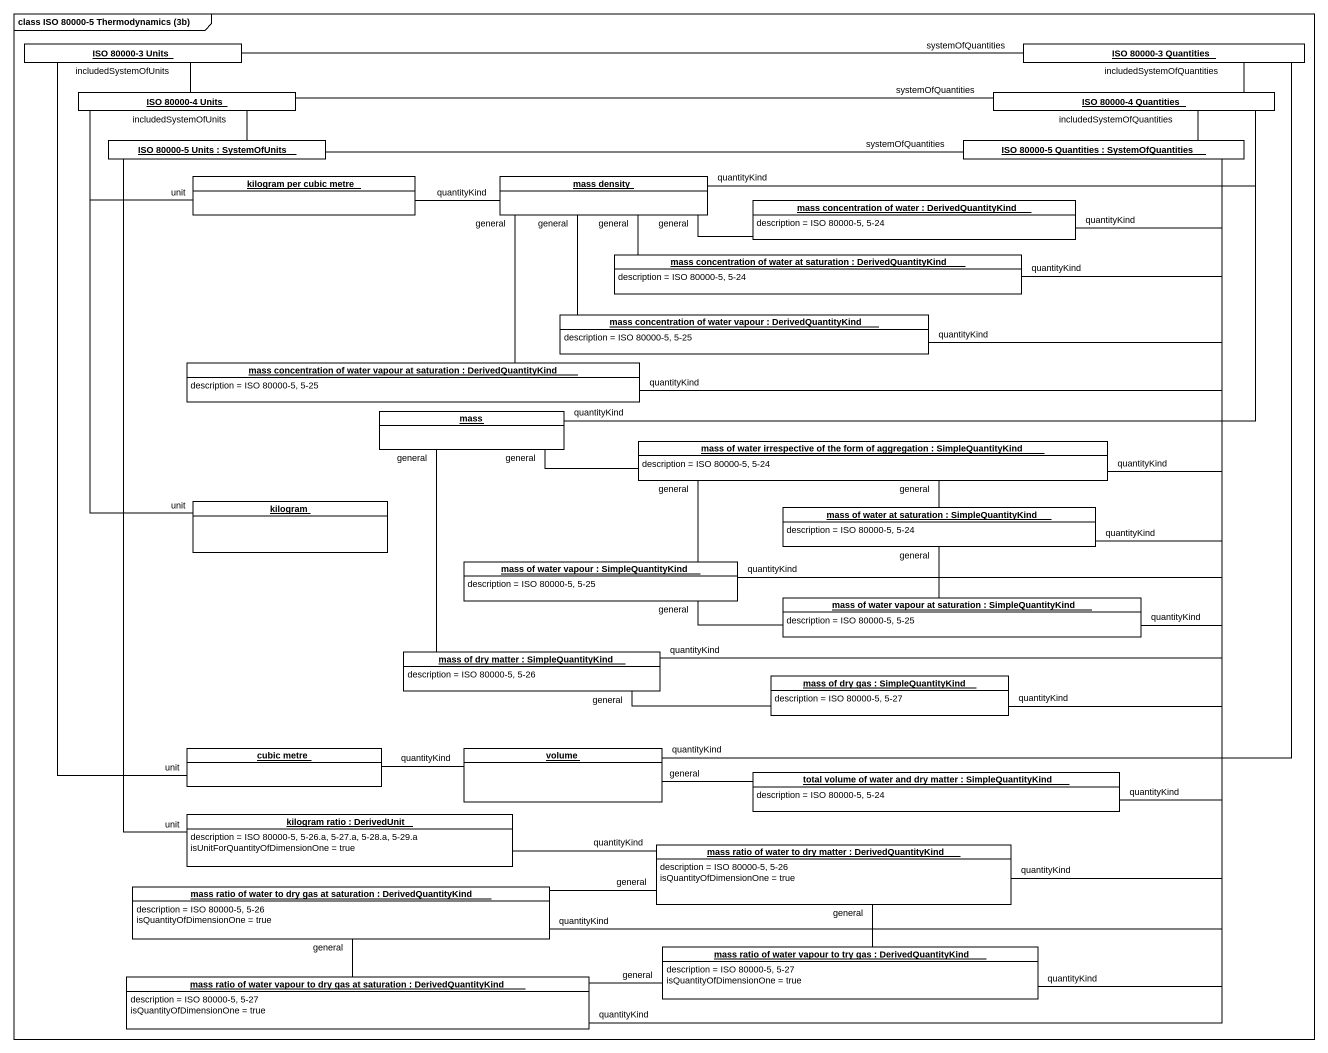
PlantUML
@startuml
mainframe class ISO 80000-5 Thermodynamics (3b)
hide circle
hide empty members
object "ISO 80000-3 Units" as ISO_80000_3_Units #FFFFFF
object "ISO 80000-3 Quantities" as ISO_80000_3_Quantities #FFFFFF
object "ISO 80000-4 Units" as ISO_80000_4_Units #FFFFFF
object "ISO 80000-4 Quantities" as ISO_80000_4_Quantities #FFFFFF
object "ISO 80000-5 Units : SystemOfUnits" as ISO_80000_5_Units #FFFFFF
object "ISO 80000-5 Quantities : SystemOfQuantities" as ISO_80000_5_Quantities #FFFFFF
object "kilogram per cubic metre" as kilogram_per_cubic_metre #FFFFFF
object "mass density" as mass_density #FFFFFF
object "mass concentration of water : DerivedQuantityKind" as mass_concentration_of_water #FFFFFF {
  description = ISO 80000-5, 5-24
}
object "mass concentration of water at saturation : DerivedQuantityKind" as mass_concentration_of_water_2 #FFFFFF {
  description = ISO 80000-5, 5-24
}
object "mass concentration of water vapour : DerivedQuantityKind" as mass_concentration_of_water_3 #FFFFFF {
  description = ISO 80000-5, 5-25
}
object "mass concentration of water vapour at saturation : DerivedQuantityKind" as mass_concentration_of_water_4 #FFFFFF {
  description = ISO 80000-5, 5-25
}
object mass #FFFFFF
object "mass of water irrespective of the form of aggregation : SimpleQuantityKind" as mass_of_water_irrespective #FFFFFF {
  description = ISO 80000-5, 5-24
}
object kilogram #FFFFFF
object "mass of water at saturation : SimpleQuantityKind" as mass_of_water_at_saturation #FFFFFF {
  description = ISO 80000-5, 5-24
}
object "mass of water vapour : SimpleQuantityKind" as mass_of_water_vapour #FFFFFF {
  description = ISO 80000-5, 5-25
}
object "mass of water vapour at saturation : SimpleQuantityKind" as mass_of_water_vapour_at #FFFFFF {
  description = ISO 80000-5, 5-25
}
object "mass of dry matter : SimpleQuantityKind" as mass_of_dry_matter #FFFFFF {
  description = ISO 80000-5, 5-26
}
object "mass of dry gas : SimpleQuantityKind" as mass_of_dry_gas #FFFFFF {
  description = ISO 80000-5, 5-27
}
object "cubic metre" as cubic_metre #FFFFFF
object volume #FFFFFF
object "total volume of water and dry matter : SimpleQuantityKind" as total_volume_of_water_and #FFFFFF {
  description = ISO 80000-5, 5-24
}
object "kilogram ratio : DerivedUnit" as kilogram_ratio #FFFFFF {
  description = ISO 80000-5, 5-26.a, 5-27.a, 5-28.a, 5-29.a
  isUnitForQuantityOfDimensionOne = true
}
object "mass ratio of water to dry matter : DerivedQuantityKind" as mass_ratio_of_water_to_dry #FFFFFF {
  description = ISO 80000-5, 5-26
  isQuantityOfDimensionOne = true
}
object "mass ratio of water to dry gas at saturation : DerivedQuantityKind" as mass_ratio_of_water_to_dry_2 #FFFFFF {
  description = ISO 80000-5, 5-26
  isQuantityOfDimensionOne = true
}
object "mass ratio of water vapour to try gas : DerivedQuantityKind" as mass_ratio_of_water_vapour #FFFFFF {
  description = ISO 80000-5, 5-27
  isQuantityOfDimensionOne = true
}
object "mass ratio of water vapour to dry gas at saturation : DerivedQuantityKind" as mass_ratio_of_water_vapour_2 #FFFFFF {
  description = ISO 80000-5, 5-27
  isQuantityOfDimensionOne = true
}
ISO_80000_3_Units -- ISO_80000_4_Units : includedSystemOfUnits
ISO_80000_3_Quantities -left- ISO_80000_3_Units : systemOfQuantities
ISO_80000_3_Quantities -- ISO_80000_4_Quantities : includedSystemOfQuantities
ISO_80000_4_Units -- ISO_80000_5_Units : includedSystemOfUnits
ISO_80000_4_Quantities -left- ISO_80000_4_Units : systemOfQuantities
ISO_80000_4_Quantities -- ISO_80000_5_Quantities : includedSystemOfQuantities
ISO_80000_5_Quantities -left- ISO_80000_5_Units : systemOfQuantities
kilogram_per_cubic_metre -up- ISO_80000_4_Units : unit
kilogram_per_cubic_metre -right- mass_density : quantityKind
mass_density -right- ISO_80000_4_Quantities : quantityKind
mass_concentration_of_water -right- ISO_80000_5_Quantities : quantityKind
mass_concentration_of_water -left- mass_density : general
mass_concentration_of_water_2 -right- ISO_80000_5_Quantities : quantityKind
mass_concentration_of_water_2 -left- mass_density : general
mass_concentration_of_water_3 -right- ISO_80000_5_Quantities : quantityKind
mass_concentration_of_water_3 -up- mass_density : general
mass_concentration_of_water_4 -right- ISO_80000_5_Quantities : quantityKind
mass_concentration_of_water_4 -up- mass_density : general
mass -right- ISO_80000_4_Quantities : quantityKind
mass_of_water_irrespective -up- ISO_80000_5_Quantities : quantityKind
mass_of_water_irrespective -left- mass : general
kilogram -up- ISO_80000_4_Units : unit
mass_of_water_at_saturation -up- ISO_80000_5_Quantities : quantityKind
mass_of_water_at_saturation -up- mass_of_water_irrespective : general
mass_of_water_vapour -up- ISO_80000_5_Quantities : quantityKind
mass_of_water_vapour -right- mass_of_water_irrespective : general
mass_of_water_vapour_at -up- ISO_80000_5_Quantities : quantityKind
mass_of_water_vapour_at -up- mass_of_water_at_saturation : general
mass_of_water_vapour_at -left- mass_of_water_vapour : general
mass_of_dry_matter -up- ISO_80000_5_Quantities : quantityKind
mass_of_dry_matter -up- mass : general
mass_of_dry_gas -up- ISO_80000_5_Quantities : quantityKind
mass_of_dry_gas -left- mass_of_dry_matter : general
cubic_metre -up- ISO_80000_3_Units : unit
cubic_metre -right- volume : quantityKind
volume -up- ISO_80000_3_Quantities : quantityKind
total_volume_of_water_and -up- ISO_80000_5_Quantities : quantityKind
total_volume_of_water_and -left- volume : general
kilogram_ratio -up- ISO_80000_5_Units : unit
kilogram_ratio -right- mass_ratio_of_water_to_dry : quantityKind
mass_ratio_of_water_to_dry -up- ISO_80000_5_Quantities : quantityKind
mass_ratio_of_water_to_dry_2 -up- ISO_80000_5_Quantities : quantityKind
mass_ratio_of_water_to_dry_2 -right- mass_ratio_of_water_to_dry : general
mass_ratio_of_water_vapour -up- ISO_80000_5_Quantities : quantityKind
mass_ratio_of_water_vapour -up- mass_ratio_of_water_to_dry : general
mass_ratio_of_water_vapour_2 -up- ISO_80000_5_Quantities : quantityKind
mass_ratio_of_water_vapour_2 -up- mass_ratio_of_water_to_dry_2 : general
mass_ratio_of_water_vapour_2 -right- mass_ratio_of_water_vapour : general
@enduml
